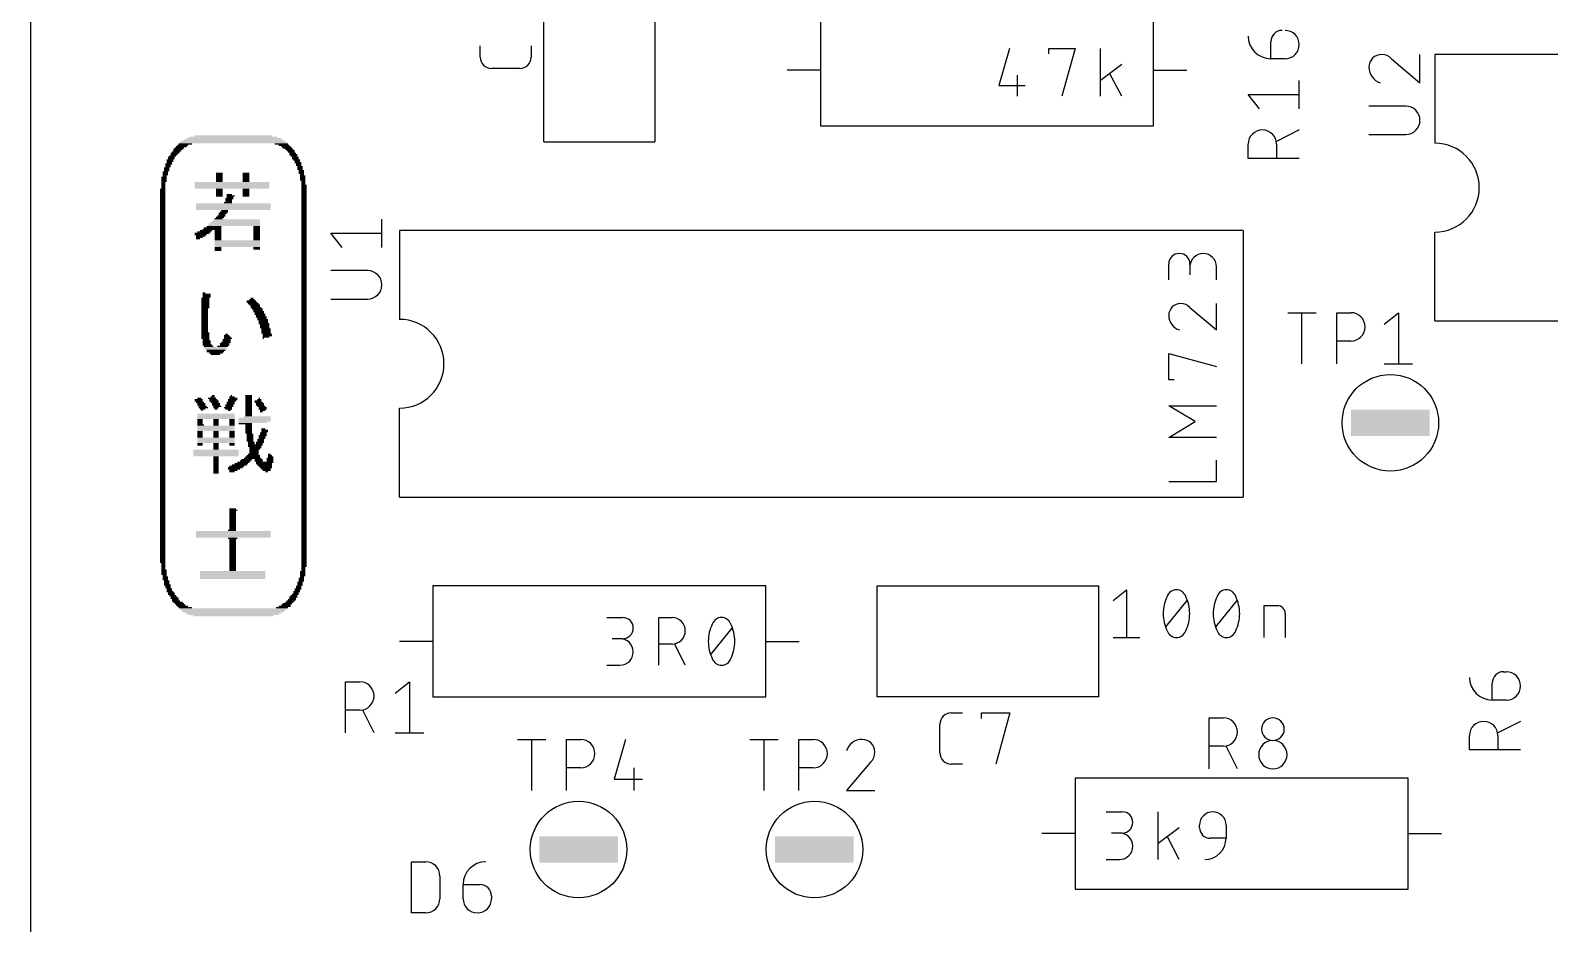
# Model space of a CAD drawing. Extents: x -7 to 100, y -12 to 128.
# Drawn here: x 0 to 34.76, y 39.1 to 59.54 of the extents above; entities that cross this region are included whole.
import ezdxf

# ---------------------------------------------------------------- set-up
doc = ezdxf.new("R2010")
doc.units = 0
for name, color, linetype in [('20', 30, 'CONTINUOUS'), ('21', 253, 'CONTINUOUS'), ('25', 253, 'CONTINUOUS'), ('51', 253, 'CONTINUOUS')]:
    doc.layers.add(name, color=color, linetype=linetype)

# ---------------------------------------------------------------- blocks, each defined once
blk = doc.blocks.new('RECT')
blk.add_solid([(-0.5, -0.5), (0.5, -0.5), (-0.5, 0.5), (0.5, 0.5)])

msp = doc.modelspace()

# ---------------------------------------------------------------- linework, layer by layer
at = {"layer": '20'}
msp.add_line((0, 100), (0, 0), dxfattribs=at)
at = {"layer": '21'}
for p, q in [((11.7475, 56.9913), (11.7475, 62.0713)), ((14.2875, 62.0713), (14.2875, 56.9913)), ((18.0773, 59.8981), (18.0773, 57.3581)), ((25.6973, 57.3581), (25.6973, 59.8981)), ((22.3979, 59.1249), (22.1552, 58.2754)), ((23.2981, 59.0035), (23.2981, 59.1249)), ((23.2981, 59.1249), (23.9049, 59.1249)), ((23.9049, 59.1249), (23.6015, 58.0327)), ((24.4824, 58.0327), (24.4824, 59.1249)), ((24.9678, 58.7608), (24.4824, 58.3967)), ((51.4369, 58.9905), (32.1329, 58.9905)), ((32.1329, 58.9905), (32.1329, 56.9585)), ((18.0773, 58.6281), (17.3153, 58.6281)), ((22.5799, 58.5181), (22.5799, 58.0327)), ((24.9678, 58.0327), (24.6947, 58.5484)), ((25.6973, 58.6281), (26.4593, 58.6281)), ((22.1552, 58.2754), (22.7619, 58.2754)), ((18.0773, 57.3581), (25.6973, 57.3581)), ((11.7475, 56.9913), (14.2875, 56.9913)), ((27.7495, 54.9593), (8.4455, 54.9593)), ((8.4455, 54.9593), (8.4455, 52.9273)), ((27.7495, 54.9593), (27.7495, 48.8633)), ((32.1329, 52.8945), (32.1329, 54.9265)), ((26.0445, 53.829), (26.0445, 54.1931)), ((26.53, 54.1931), (26.53, 53.9504)), ((27.1367, 53.829), (27.1367, 54.1324)), ((26.53, 53.2018), (27.1367, 52.686)), ((27.1367, 52.686), (27.1367, 53.2928)), ((32.1329, 52.8945), (51.4369, 52.8945)), ((26.0445, 51.543), (26.0445, 52.1498)), ((26.0445, 52.1498), (27.1367, 51.8464)), ((26.1659, 51.543), (26.0445, 51.543)), ((8.4455, 48.8633), (8.4455, 50.8953)), ((26.6513, 50.5891), (26.0445, 50.9532)), ((26.0445, 50.9532), (27.1367, 50.9532)), ((26.0445, 50.225), (26.6513, 50.5891)), ((27.1367, 50.225), (26.0445, 50.225)), ((27.1367, 49.222), (27.1367, 49.7074)), ((26.0445, 49.222), (27.1367, 49.222)), ((8.4455, 48.8633), (27.7495, 48.8633)), ((16.8275, 46.8313), (9.2075, 46.8313)), ((9.2075, 46.8313), (9.2075, 44.2913)), ((16.8275, 44.2913), (16.8275, 46.8313)), ((19.3675, 46.8313), (19.3675, 44.2913)), ((19.3675, 46.8313), (24.4475, 46.8313)), ((24.4475, 44.2913), (24.4475, 46.8313)), ((24.7745, 46.4996), (25.0779, 46.7424)), ((25.0779, 46.7424), (25.0779, 45.6502)), ((25.9782, 45.8929), (26.4636, 46.4996)), ((27.1212, 45.8929), (27.6066, 46.4996)), ((28.2261, 45.6502), (28.2261, 46.3783)), ((28.2261, 46.3783), (28.5295, 46.3783)), ((13.1858, 46.1074), (13.5498, 46.1074)), ((14.377, 45.0152), (14.377, 46.1074)), ((14.377, 46.1074), (14.6804, 46.1074)), ((28.7115, 46.1962), (28.7115, 45.6502)), ((9.2075, 45.5613), (8.4455, 45.5613)), ((13.5498, 45.6219), (13.3071, 45.6219)), ((15.5705, 45.2579), (16.056, 45.8646)), ((16.8275, 45.5613), (17.5895, 45.5613)), ((24.7745, 45.6502), (25.3813, 45.6502)), ((14.6804, 45.5006), (14.377, 45.5006)), ((14.9838, 45.0152), (14.7411, 45.5006)), ((13.1858, 45.0152), (13.4892, 45.0152)), ((9.2075, 44.2913), (16.8275, 44.2913)), ((24.4475, 44.2913), (19.3675, 44.2913)), ((31.5202, 42.4347), (23.9002, 42.4347)), ((23.9002, 42.4347), (23.9002, 39.8947)), ((31.5202, 39.8947), (31.5202, 42.4347)), ((24.6158, 41.6624), (24.9798, 41.6624)), ((25.8, 40.5702), (25.8, 41.6624)), ((23.9002, 41.1647), (23.1382, 41.1647)), ((24.9798, 41.1769), (24.7371, 41.1769)), ((26.2854, 41.2983), (25.8, 40.9342)), ((26.2854, 40.5702), (26.0124, 41.0859)), ((26.7494, 41.2983), (26.7494, 41.359)), ((27.3561, 41.0556), (26.9921, 41.0556)), ((27.3561, 41.359), (27.3561, 41.0556)), ((31.5202, 41.1647), (32.2822, 41.1647)), ((24.6158, 40.5702), (24.9192, 40.5702)), ((23.9002, 39.8947), (31.5202, 39.8947))]:
    msp.add_line(p, q, dxfattribs=at)
for centre in [(31.115, 50.5619), (12.5412, 40.7988), (17.9388, 40.7988)]:
    msp.add_circle(centre, 1.1045, dxfattribs=at)
for centre, radius, start, end in [((32.1329, 55.9425), 1.016, 270, 90), ((26.2872, 54.1931), 0.2427, 0, 180), ((26.8333, 54.1324), 0.3034, 0, 180), ((26.3176, 53.0197), 0.2731, 90, 180), ((26.3176, 52.9995), 0.2933, 43.604, 89.9998), ((8.4455, 51.9113), 1.016, 270, 90), ((26.3953, 53.0197), 0.3508, 179.9999, 252.0556), ((26.8176, 46.1963), 0.9, 154.0108, 180.0001), ((26.2209, 46.5178), 0.2245, 90, 161.0755), ((26.2209, 46.5178), 0.2245, 18.9237, 90), ((25.6243, 46.1962), 0.9, 359.9999, 25.9892), ((27.9606, 46.1963), 0.9, 154.0108, 180.0001), ((27.3639, 46.5178), 0.2245, 90, 161.0755), ((27.3639, 46.5178), 0.2245, 18.9237, 90), ((26.7673, 46.1962), 0.9, 359.9999, 25.9892), ((28.5295, 46.1962), 0.182, 0.001, 90), ((13.5498, 45.8646), 0.2427, 270, 90), ((14.6804, 45.804), 0.3034, 270, 90), ((16.4099, 45.5613), 0.9, 154.0108, 180.0001), ((15.8133, 45.8828), 0.2245, 90, 161.0755), ((15.8133, 45.8828), 0.2245, 18.9237, 90), ((15.2166, 45.5613), 0.9, 359.9999, 25.9892), ((26.8176, 46.1962), 0.9001, 180, 205.9889), ((25.6242, 46.1962), 0.9001, 334.0111, 360), ((27.9606, 46.1962), 0.9001, 180, 205.9889), ((26.7672, 46.1962), 0.9001, 334.0111, 360), ((13.4892, 45.3185), 0.3034, 270, 90), ((16.4099, 45.5613), 0.9001, 180, 205.9889), ((15.2166, 45.5613), 0.9001, 334.0111, 360), ((26.2209, 45.8747), 0.2245, 198.925, 269.9998), ((26.2209, 45.8747), 0.2245, 269.9998, 341.0754), ((27.3639, 45.8747), 0.2245, 198.925, 269.9998), ((27.3639, 45.8747), 0.2245, 269.9998, 341.0754), ((15.8133, 45.2397), 0.2245, 198.925, 269.9998), ((15.8133, 45.2397), 0.2245, 269.9998, 341.0754), ((24.9798, 41.4196), 0.2427, 270, 90), ((27.0528, 41.359), 0.3034, 0, 180), ((24.9192, 40.8735), 0.3034, 270, 90), ((26.9921, 41.2983), 0.2427, 180, 270), ((26.8707, 41.0556), 0.4854, 270.0004, 360)]:
    msp.add_arc(centre, radius, start, end, dxfattribs=at)
at = {"layer": '25'}
for p, q in [((10.2902, 58.9289), (10.2902, 59.1886)), ((11.4586, 59.1886), (11.4586, 58.9289)), ((28.3814, 58.8905), (28.3814, 59.28)), ((28.706, 58.8905), (28.3814, 58.8905)), ((31.1431, 58.8911), (31.7922, 58.3394)), ((31.7922, 58.3394), (31.7922, 58.9885)), ((11.1989, 58.6693), (10.5498, 58.6693)), ((29.0305, 57.7475), (29.0305, 58.3967)), ((28.1218, 57.7475), (27.8621, 58.0721)), ((27.8621, 58.0721), (29.0305, 58.0721)), ((31.4677, 57.8074), (30.6238, 57.8074)), ((29.0305, 57.261), (28.5112, 57.0014)), ((30.6238, 57.1583), (31.4677, 57.1583)), ((27.8621, 56.6119), (27.8621, 56.9365)), ((28.5112, 56.9365), (28.5112, 56.6119)), ((29.0305, 56.6119), (27.8621, 56.6119)), ((8.0423, 54.5751), (8.0423, 55.2242)), ((7.1335, 54.5751), (6.8739, 54.8996)), ((6.8739, 54.8996), (8.0423, 54.8996)), ((7.7177, 54.0431), (6.8739, 54.0431)), ((6.8739, 53.394), (7.7177, 53.394)), ((28.7658, 53.0811), (29.4149, 53.0811)), ((29.0904, 51.9127), (29.0904, 53.0811)), ((29.8876, 51.9127), (29.8876, 53.0811)), ((29.8876, 53.0811), (30.2122, 53.0811)), ((30.9756, 52.8214), (31.3001, 53.0811)), ((31.3001, 53.0811), (31.3001, 51.9127)), ((30.2122, 52.432), (29.8876, 52.432)), ((30.9756, 51.9127), (31.6247, 51.9127)), ((33.7039, 44.8665), (33.7688, 44.8665)), ((7.2132, 43.4689), (7.2132, 44.6373)), ((7.2132, 44.6373), (7.5378, 44.6373)), ((8.3488, 44.3777), (8.6734, 44.6373)), ((8.6734, 44.6373), (8.6734, 43.4689)), ((33.4443, 44.2174), (33.4443, 44.6069)), ((33.7688, 44.2174), (33.4443, 44.2174)), ((7.5378, 43.9882), (7.2132, 43.9882)), ((7.8623, 43.4689), (7.6027, 43.9882)), ((21.067, 43.923), (21.3267, 43.923)), ((21.7632, 43.7931), (21.7632, 43.923)), ((21.7632, 43.923), (22.4123, 43.923)), ((22.4123, 43.923), (22.0878, 42.7546)), ((26.9673, 42.6442), (26.9673, 43.8127)), ((26.9673, 43.8127), (27.2918, 43.8127)), ((8.3488, 43.4689), (8.998, 43.4689)), ((20.8074, 43.0142), (20.8074, 43.6633)), ((34.0934, 43.7309), (33.5741, 43.4712)), ((11.1446, 43.318), (11.7937, 43.318)), ((11.4691, 42.1496), (11.4691, 43.318)), ((12.2664, 42.1496), (12.2664, 43.318)), ((12.2664, 43.318), (12.5909, 43.318)), ((13.614, 43.318), (13.3543, 42.4092)), ((16.4627, 43.318), (17.1118, 43.318)), ((16.7872, 42.1496), (16.7872, 43.318)), ((17.5845, 42.1496), (17.5845, 43.318)), ((17.5845, 43.318), (17.9091, 43.318)), ((27.2918, 43.1635), (26.9673, 43.1635)), ((27.6164, 42.6442), (27.3568, 43.1635)), ((32.925, 43.0818), (32.925, 43.4063)), ((33.5741, 43.4063), (33.5741, 43.0818)), ((19.2242, 42.7987), (18.6725, 42.1496)), ((21.3267, 42.7546), (21.067, 42.7546)), ((34.0934, 43.0818), (32.925, 43.0818)), ((12.5909, 42.6688), (12.2664, 42.6688)), ((13.3543, 42.4092), (14.0035, 42.4092)), ((13.8087, 42.6688), (13.8087, 42.1496)), ((17.9091, 42.6688), (17.5845, 42.6688)), ((18.6725, 42.1496), (19.3216, 42.1496)), ((8.7195, 39.3496), (8.7195, 40.5179)), ((8.7195, 40.5179), (9.0441, 40.5179)), ((9.3687, 40.1934), (9.3687, 39.6741)), ((9.9006, 39.9987), (10.2901, 39.9987)), ((9.9006, 39.6741), (9.9006, 39.9987)), ((10.5498, 39.739), (10.5498, 39.6741)), ((9.0441, 39.3496), (8.7195, 39.3496))]:
    msp.add_line(p, q, dxfattribs=at)
for centre, radius, start, end in [((28.6411, 59.28), 0.2596, 90, 180), ((28.706, 59.2151), 0.3246, 270, 90), ((28.3814, 59.4098), 0.5193, 180.0007, 270), ((10.5498, 58.9289), 0.2596, 180.0014, 270), ((11.1989, 58.9289), 0.2596, 270, 0), ((30.9159, 58.6964), 0.2921, 90, 180), ((30.9159, 58.6748), 0.3137, 43.6034, 90.0002), ((30.9991, 58.6964), 0.3753, 180.0001, 252.0554), ((31.4677, 57.4828), 0.3246, 270, 90), ((28.1867, 56.9365), 0.3246, 0, 180), ((7.7177, 53.7185), 0.3246, 270, 90), ((30.2122, 52.7565), 0.3246, 270, 90), ((33.7039, 44.6069), 0.2596, 90, 180), ((33.7688, 44.5419), 0.3246, 270, 90), ((7.5378, 44.3128), 0.3246, 270, 90), ((33.4443, 44.7367), 0.5193, 180.0007, 270), ((21.067, 43.6633), 0.2596, 90.0007, 180), ((27.2918, 43.4881), 0.3246, 270, 90), ((28.4275, 43.553), 0.2596, 0, 180), ((28.4275, 43.553), 0.2596, 180, 0), ((33.2495, 43.4063), 0.3246, 0, 180), ((12.5909, 42.9934), 0.3246, 270, 90), ((17.9091, 42.9934), 0.3246, 270, 90), ((19.0295, 42.9427), 0.3753, 90.0001, 162.0549), ((19.0295, 43.0259), 0.2921, 0, 90), ((28.4275, 42.9688), 0.3246, 0, 180), ((19.0078, 43.0259), 0.3138, 313.604, 359.9996), ((21.067, 43.0142), 0.2596, 180, 270), ((28.4275, 42.9688), 0.3246, 180, 0), ((9.0441, 40.1934), 0.3246, 0, 90), ((10.4199, 39.9987), 0.5193, 90.0003, 180), ((10.2901, 39.739), 0.2596, 0, 90), ((9.0441, 39.6741), 0.3246, 269.9994, 0), ((10.2252, 39.6741), 0.3246, 180, 0)]:
    msp.add_arc(centre, radius, start, end, dxfattribs=at)

# ---------------------------------------------------------------- block references
at = {"layer": '21', "yscale": 0.0305}
for p, xscale in [((4.6453, 57.0034), 2.3774), ((4.6453, 57.0339), 2.2555), ((4.6606, 57.0643), 2.1641), ((4.6453, 57.0948), 2.0117), ((4.6453, 57.1253), 1.7678), ((3.2585, 56.6681), 0.1524), ((3.3042, 56.7291), 0.1829), ((3.289, 56.6986), 0.1524), ((3.3347, 56.7595), 0.1829), ((3.3804, 56.8205), 0.2134), ((3.3652, 56.79), 0.1829), ((3.4109, 56.851), 0.2134), ((3.4566, 56.8815), 0.2438), ((3.4871, 56.9119), 0.2438), ((3.548, 56.9424), 0.3048), ((4.6453, 56.9729), 2.4384), ((5.7426, 56.9424), 0.3048), ((5.8036, 56.9119), 0.2438), ((5.8493, 56.8815), 0.2134), ((5.8798, 56.851), 0.2134), ((5.9255, 56.8205), 0.1829), ((5.956, 56.79), 0.1829), ((5.9712, 56.7595), 0.1524), ((6.0169, 56.6986), 0.1829), ((6.0017, 56.7291), 0.1524), ((6.0322, 56.6681), 0.1524), ((3.0908, 56.3023), 0.1219), ((3.1213, 56.3938), 0.1219), ((3.1213, 56.3633), 0.1219), ((3.1213, 56.3328), 0.1219), ((3.167, 56.4852), 0.1524), ((3.1518, 56.4547), 0.1219), ((3.1518, 56.4243), 0.1219), ((3.1975, 56.5767), 0.1524), ((3.1975, 56.5462), 0.1524), ((3.1823, 56.5157), 0.1219), ((3.228, 56.6376), 0.1524), ((3.228, 56.6071), 0.1524), ((6.0626, 56.6376), 0.1524), ((6.0626, 56.6071), 0.1524), ((6.0931, 56.5767), 0.1524), ((6.1084, 56.5462), 0.1219), ((6.1236, 56.5157), 0.1524), ((6.1388, 56.4852), 0.1219), ((6.1388, 56.4547), 0.1219), ((6.1693, 56.4243), 0.1219), ((6.1693, 56.3938), 0.1219), ((6.1693, 56.3633), 0.1219), ((6.1998, 56.3328), 0.1219), ((6.1998, 56.3023), 0.1219), ((3.0604, 56.1804), 0.1219), ((3.0604, 56.1499), 0.1219), ((3.0604, 56.1195), 0.1219), ((3.0604, 56.089), 0.1219), ((3.0451, 56.0585), 0.0914), ((3.0451, 56.028), 0.0914), ((3.0451, 55.9975), 0.0914), ((3.0451, 55.9671), 0.0914), ((3.0908, 56.2719), 0.1219), ((3.0908, 56.2414), 0.1219), ((3.0756, 56.2109), 0.0914), ((4.6148, 56.0585), 1.7069), ((4.6148, 56.028), 1.7069), ((4.6148, 55.9975), 1.7069), ((4.6148, 55.9671), 1.7069), ((4.3253, 56.2719), 0.1524), ((4.3253, 56.2414), 0.1524), ((4.3253, 56.2109), 0.1524), ((4.3253, 56.1804), 0.1524), ((4.3253, 56.1499), 0.1524), ((4.3253, 56.1195), 0.1524), ((4.3253, 56.089), 0.1524), ((4.9349, 56.2719), 0.1524), ((4.9349, 56.2414), 0.1524), ((4.9349, 56.2109), 0.1524), ((4.9349, 56.1804), 0.1524), ((4.9349, 56.1499), 0.1524), ((4.9349, 56.1195), 0.1524), ((4.9349, 56.089), 0.1524), ((6.1998, 56.2719), 0.1219), ((6.215, 56.2414), 0.0914), ((6.2303, 56.2109), 0.1219), ((6.2303, 56.1804), 0.1219), ((6.2303, 56.1499), 0.1219), ((6.2303, 56.1195), 0.1219), ((6.2455, 56.089), 0.0914), ((6.2455, 56.0585), 0.0914), ((6.2455, 56.028), 0.0914), ((6.2608, 55.9975), 0.1219), ((6.2608, 55.9671), 0.1219), ((3.0299, 55.9061), 0.1219), ((3.0299, 55.8756), 0.1219), ((3.0299, 55.8451), 0.1219), ((3.0299, 55.8147), 0.1219), ((3.0299, 55.7842), 0.1219), ((3.0299, 55.7537), 0.1219), ((3.0299, 55.7232), 0.1219), ((3.0299, 55.6927), 0.1219), ((3.0299, 55.6623), 0.1219), ((3.0299, 55.6318), 0.1219), ((3.0299, 55.6013), 0.1219), ((3.0451, 55.9366), 0.0914), ((4.6148, 55.9366), 1.7069), ((4.3253, 55.9061), 0.1524), ((4.3253, 55.8756), 0.1524), ((4.3253, 55.8451), 0.1524), ((4.3253, 55.8147), 0.1524), ((4.3253, 55.7842), 0.1524), ((4.3253, 55.7537), 0.1524), ((4.5234, 55.6013), 0.1829), ((4.5539, 55.6927), 0.1829), ((4.5386, 55.6623), 0.1524), ((4.5386, 55.6318), 0.1524), ((4.5539, 55.7842), 0.1219), ((4.5844, 55.7537), 0.1829), ((4.5691, 55.7232), 0.1524), ((4.9349, 55.9061), 0.1524), ((4.9349, 55.8756), 0.1524), ((4.9349, 55.8451), 0.1524), ((4.9349, 55.8147), 0.1524), ((4.9349, 55.7842), 0.1524), ((4.9349, 55.7537), 0.1524), ((6.2608, 55.9366), 0.1219), ((6.2608, 55.9061), 0.1219), ((6.2608, 55.8756), 0.1219), ((6.2608, 55.8451), 0.1219), ((6.2608, 55.8147), 0.1219), ((6.2608, 55.7842), 0.1219), ((6.2608, 55.7537), 0.1219), ((6.2608, 55.7232), 0.1219), ((6.2608, 55.6927), 0.1219), ((6.2608, 55.6623), 0.1219), ((6.2608, 55.6318), 0.1219), ((6.2608, 55.6013), 0.1219), ((3.0299, 55.5708), 0.1219), ((3.0299, 55.5403), 0.1219), ((3.0299, 55.5099), 0.1219), ((3.0299, 55.4794), 0.1219), ((3.0299, 55.4489), 0.1219), ((3.0299, 55.4184), 0.1219), ((3.0299, 55.3879), 0.1219), ((3.0299, 55.3575), 0.1219), ((3.0299, 55.327), 0.1219), ((3.0299, 55.2965), 0.1219), ((3.0299, 55.266), 0.1219), ((4.6453, 55.5708), 1.7069), ((4.6453, 55.5403), 1.7069), ((4.6453, 55.5099), 1.7069), ((4.6453, 55.4794), 1.7069), ((4.6453, 55.4489), 1.7069), ((4.3405, 55.266), 0.1829), ((4.371, 55.2965), 0.1829), ((4.3862, 55.327), 0.1524), ((4.4015, 55.3575), 0.1829), ((4.432, 55.3879), 0.1829), ((4.4472, 55.4184), 0.1524), ((6.2608, 55.5708), 0.1219), ((6.2608, 55.5403), 0.1219), ((6.2608, 55.5099), 0.1219), ((6.2608, 55.4794), 0.1219), ((6.2608, 55.4489), 0.1219), ((6.2608, 55.4184), 0.1219), ((6.2608, 55.3879), 0.1219), ((6.2608, 55.3575), 0.1219), ((6.2608, 55.327), 0.1219), ((6.2608, 55.2965), 0.1219), ((6.2608, 55.266), 0.1219), ((3.0299, 55.2355), 0.1219), ((3.0299, 55.2051), 0.1219), ((3.0299, 55.1746), 0.1219), ((3.0299, 55.1441), 0.1219), ((3.0299, 55.1136), 0.1219), ((3.0299, 55.0831), 0.1219), ((3.0299, 55.0527), 0.1219), ((3.0299, 55.0222), 0.1219), ((3.0299, 54.9917), 0.1219), ((3.0299, 54.9612), 0.1219), ((3.0299, 54.9307), 0.1219), ((3.9748, 54.9307), 0.3048), ((4.0205, 54.9612), 0.2743), ((4.1576, 54.9917), 0.4267), ((4.1729, 55.0222), 0.3962), ((4.2034, 55.0527), 0.3353), ((4.6606, 55.0831), 1.1887), ((4.6758, 55.1136), 1.1582), ((4.691, 55.1441), 1.1278), ((4.7063, 55.1746), 1.0973), ((4.7215, 55.2051), 1.0668), ((4.31, 55.2355), 0.1829), ((4.2948, 54.9612), 0.1524), ((4.2948, 54.9307), 0.1524), ((5.1787, 55.0527), 0.1524), ((5.1787, 55.0222), 0.1524), ((5.1787, 54.9917), 0.1524), ((5.1787, 54.9612), 0.1524), ((5.1787, 54.9307), 0.1524), ((6.2608, 55.2355), 0.1219), ((6.2608, 55.2051), 0.1219), ((6.2608, 55.1746), 0.1219), ((6.2608, 55.1441), 0.1219), ((6.2608, 55.1136), 0.1219), ((6.2608, 55.0831), 0.1219), ((6.2608, 55.0527), 0.1219), ((6.2608, 55.0222), 0.1219), ((6.2608, 54.9917), 0.1219), ((6.2608, 54.9612), 0.1219), ((6.2608, 54.9307), 0.1219), ((3.0299, 54.9003), 0.1219), ((3.0299, 54.8698), 0.1219), ((3.0299, 54.8393), 0.1219), ((3.0299, 54.8088), 0.1219), ((3.0299, 54.7783), 0.1219), ((3.0299, 54.7479), 0.1219), ((3.0299, 54.7174), 0.1219), ((3.0299, 54.6869), 0.1219), ((3.0299, 54.6564), 0.1219), ((3.0299, 54.6259), 0.1219), ((3.0299, 54.5955), 0.1219), ((3.0299, 54.565), 0.1219), ((3.929, 54.9003), 0.3353), ((3.8986, 54.8698), 0.2743), ((3.8986, 54.8393), 0.2134), ((3.8681, 54.8088), 0.1524), ((3.8376, 54.7783), 0.0914), ((4.2948, 54.9003), 0.1524), ((4.2948, 54.8698), 0.1524), ((4.2948, 54.8393), 0.1524), ((4.2948, 54.8088), 0.1524), ((4.2948, 54.7783), 0.1524), ((4.2948, 54.7479), 0.1524), ((4.7368, 54.7174), 1.0363), ((4.7368, 54.6869), 1.0363), ((4.7368, 54.6564), 1.0363), ((4.7368, 54.6259), 1.0363), ((4.7368, 54.5955), 1.0363), ((4.2948, 54.565), 0.1524), ((5.1787, 54.9003), 0.1524), ((5.1787, 54.8698), 0.1524), ((5.1787, 54.8393), 0.1524), ((5.1787, 54.8088), 0.1524), ((5.1787, 54.7783), 0.1524), ((5.1787, 54.7479), 0.1524), ((5.1787, 54.565), 0.1524), ((6.2608, 54.9003), 0.1219), ((6.2608, 54.8698), 0.1219), ((6.2608, 54.8393), 0.1219), ((6.2608, 54.8088), 0.1219), ((6.2608, 54.7783), 0.1219), ((6.2608, 54.7479), 0.1219), ((6.2608, 54.7174), 0.1219), ((6.2608, 54.6869), 0.1219), ((6.2608, 54.6564), 0.1219), ((6.2608, 54.6259), 0.1219), ((6.2608, 54.5955), 0.1219), ((6.2608, 54.565), 0.1219), ((3.0299, 54.5345), 0.1219), ((3.0299, 54.504), 0.1219), ((3.0299, 54.4735), 0.1219), ((3.0299, 54.4431), 0.1219), ((3.0299, 54.4126), 0.1219), ((3.0299, 54.3821), 0.1219), ((3.0299, 54.3516), 0.1219), ((3.0299, 54.3211), 0.1219), ((3.0299, 54.2907), 0.1219), ((3.0299, 54.2602), 0.1219), ((3.0299, 54.2297), 0.1219), ((4.2948, 54.5345), 0.1524), ((4.2948, 54.504), 0.1524), ((5.1787, 54.5345), 0.1524), ((6.2608, 54.5345), 0.1219), ((6.2608, 54.504), 0.1219), ((6.2608, 54.4735), 0.1219), ((6.2608, 54.4431), 0.1219), ((6.2608, 54.4126), 0.1219), ((6.2608, 54.3821), 0.1219), ((6.2608, 54.3516), 0.1219), ((6.2608, 54.3211), 0.1219), ((6.2608, 54.2907), 0.1219), ((6.2608, 54.2602), 0.1219), ((6.2608, 54.2297), 0.1219), ((3.0299, 54.1992), 0.1219), ((3.0299, 54.1687), 0.1219), ((3.0299, 54.1383), 0.1219), ((3.0299, 54.1078), 0.1219), ((3.0299, 54.0773), 0.1219), ((3.0299, 54.0468), 0.1219), ((3.0299, 54.0163), 0.1219), ((3.0299, 53.9859), 0.1219), ((3.0299, 53.9554), 0.1219), ((3.0299, 53.9249), 0.1219), ((3.0299, 53.8944), 0.1219), ((3.0299, 53.8639), 0.1219), ((6.2608, 54.1992), 0.1219), ((6.2608, 54.1687), 0.1219), ((6.2608, 54.1383), 0.1219), ((6.2608, 54.1078), 0.1219), ((6.2608, 54.0773), 0.1219), ((6.2608, 54.0468), 0.1219), ((6.2608, 54.0163), 0.1219), ((6.2608, 53.9859), 0.1219), ((6.2608, 53.9554), 0.1219), ((6.2608, 53.9249), 0.1219), ((6.2608, 53.8944), 0.1219), ((6.2608, 53.8639), 0.1219), ((3.0299, 53.8335), 0.1219), ((3.0299, 53.803), 0.1219), ((3.0299, 53.7725), 0.1219), ((3.0299, 53.742), 0.1219), ((3.0299, 53.7115), 0.1219), ((3.0299, 53.6811), 0.1219), ((3.0299, 53.6506), 0.1219), ((3.0299, 53.6201), 0.1219), ((3.0299, 53.5896), 0.1219), ((3.0299, 53.5591), 0.1219), ((3.0299, 53.5287), 0.1219), ((3.9748, 53.5287), 0.061), ((6.2608, 53.8335), 0.1219), ((6.2608, 53.803), 0.1219), ((6.2608, 53.7725), 0.1219), ((6.2608, 53.742), 0.1219), ((6.2608, 53.7115), 0.1219), ((6.2608, 53.6811), 0.1219), ((6.2608, 53.6506), 0.1219), ((6.2608, 53.6201), 0.1219), ((6.2608, 53.5896), 0.1219), ((6.2608, 53.5591), 0.1219), ((6.2608, 53.5287), 0.1219), ((3.0299, 53.4982), 0.1219), ((3.0299, 53.4677), 0.1219), ((3.0299, 53.4372), 0.1219), ((3.0299, 53.4067), 0.1219), ((3.0299, 53.3763), 0.1219), ((3.0299, 53.3458), 0.1219), ((3.0299, 53.3153), 0.1219), ((3.0299, 53.2848), 0.1219), ((3.0299, 53.2543), 0.1219), ((3.0299, 53.2239), 0.1219), ((3.0299, 53.1934), 0.1219), ((4.0052, 53.4067), 0.1829), ((4.0052, 53.3763), 0.1829), ((4.0052, 53.3458), 0.1829), ((4.0052, 53.3153), 0.1829), ((4.0052, 53.2848), 0.1829), ((4.0052, 53.2543), 0.1829), ((4.0052, 53.2239), 0.1829), ((4.0052, 53.1934), 0.1829), ((4.0357, 53.4982), 0.1829), ((4.0357, 53.4677), 0.1829), ((4.0357, 53.4372), 0.1829), ((5.0568, 53.3458), 0.2134), ((5.072, 53.3153), 0.2438), ((5.1025, 53.2848), 0.2438), ((5.072, 53.3763), 0.1219), ((5.133, 53.2543), 0.2438), ((5.072, 53.4067), 0.061), ((5.1482, 53.2239), 0.2134), ((5.1635, 53.1934), 0.2438), ((6.2608, 53.4982), 0.1219), ((6.2608, 53.4677), 0.1219), ((6.2608, 53.4372), 0.1219), ((6.2608, 53.4067), 0.1219), ((6.2608, 53.3763), 0.1219), ((6.2608, 53.3458), 0.1219), ((6.2608, 53.3153), 0.1219), ((6.2608, 53.2848), 0.1219), ((6.2608, 53.2543), 0.1219), ((6.2608, 53.2239), 0.1219), ((6.2608, 53.1934), 0.1219), ((3.0299, 53.1629), 0.1219), ((3.0299, 53.1324), 0.1219), ((3.0299, 53.1019), 0.1219), ((3.0299, 53.0715), 0.1219), ((3.0299, 53.041), 0.1219), ((3.0299, 53.0105), 0.1219), ((3.0299, 52.98), 0.1219), ((3.0299, 52.9495), 0.1219), ((3.0299, 52.9191), 0.1219), ((3.0299, 52.8886), 0.1219), ((3.0299, 52.8581), 0.1219), ((3.0299, 52.8276), 0.1219), ((3.99, 53.1629), 0.1524), ((3.99, 53.1324), 0.1524), ((3.99, 53.1019), 0.1524), ((3.99, 53.0715), 0.1524), ((3.99, 53.041), 0.1524), ((3.99, 53.0105), 0.1524), ((3.99, 52.98), 0.1524), ((3.99, 52.9495), 0.1524), ((3.99, 52.9191), 0.1524), ((3.99, 52.8886), 0.1524), ((3.99, 52.8581), 0.1524), ((3.99, 52.8276), 0.1524), ((5.194, 53.1629), 0.2438), ((5.2092, 53.1324), 0.2134), ((5.2244, 53.1019), 0.2438), ((5.2397, 53.0715), 0.2134), ((5.2549, 53.041), 0.2438), ((5.2702, 53.0105), 0.2134), ((5.2854, 52.98), 0.2438), ((5.3006, 52.9495), 0.2134), ((5.3159, 52.9191), 0.2438), ((5.3311, 52.8886), 0.2134), ((5.3311, 52.8581), 0.2134), ((5.3464, 52.8276), 0.2438), ((6.2608, 53.1629), 0.1219), ((6.2608, 53.1324), 0.1219), ((6.2608, 53.1019), 0.1219), ((6.2608, 53.0715), 0.1219), ((6.2608, 53.041), 0.1219), ((6.2608, 53.0105), 0.1219), ((6.2608, 52.98), 0.1219), ((6.2608, 52.9495), 0.1219), ((6.2608, 52.9191), 0.1219), ((6.2608, 52.8886), 0.1219), ((6.2608, 52.8581), 0.1219), ((6.2608, 52.8276), 0.1219), ((3.0299, 52.7971), 0.1219), ((3.0299, 52.7667), 0.1219), ((3.0299, 52.7362), 0.1219), ((3.0299, 52.7057), 0.1219), ((3.0299, 52.6752), 0.1219), ((3.0299, 52.6447), 0.1219), ((3.0299, 52.6143), 0.1219), ((3.0299, 52.5838), 0.1219), ((3.0299, 52.5533), 0.1219), ((3.0299, 52.5228), 0.1219), ((3.0299, 52.4923), 0.1219), ((3.99, 52.7971), 0.1524), ((3.99, 52.7667), 0.1524), ((3.99, 52.7362), 0.1524), ((3.99, 52.7057), 0.1524), ((3.99, 52.6752), 0.1524), ((3.99, 52.6447), 0.1524), ((4.0052, 52.6143), 0.1829), ((4.0052, 52.5838), 0.1829), ((4.0052, 52.5533), 0.1829), ((4.0052, 52.5228), 0.1829), ((4.0052, 52.4923), 0.1829), ((4.4929, 52.5533), 0.1219), ((4.5234, 52.4923), 0.1829), ((4.5082, 52.5228), 0.1524), ((4.4929, 52.5838), 0.061), ((5.3616, 52.7971), 0.2134), ((5.3616, 52.7667), 0.2134), ((5.3616, 52.7362), 0.2134), ((5.3921, 52.7057), 0.2134), ((5.3921, 52.6752), 0.2134), ((5.3921, 52.6447), 0.2134), ((5.3921, 52.6143), 0.2134), ((5.4226, 52.5838), 0.2134), ((5.4226, 52.5533), 0.2134), ((5.3921, 52.5228), 0.1524), ((5.3311, 52.4923), 0.0305), ((6.2608, 52.7971), 0.1219), ((6.2608, 52.7667), 0.1219), ((6.2608, 52.7362), 0.1219), ((6.2608, 52.7057), 0.1219), ((6.2608, 52.6752), 0.1219), ((6.2608, 52.6447), 0.1219), ((6.2608, 52.6143), 0.1219), ((6.2608, 52.5838), 0.1219), ((6.2608, 52.5533), 0.1219), ((6.2608, 52.5228), 0.1219), ((6.2608, 52.4923), 0.1219), ((3.0299, 52.4619), 0.1219), ((3.0299, 52.4314), 0.1219), ((3.0299, 52.4009), 0.1219), ((3.0299, 52.3704), 0.1219), ((3.0299, 52.3399), 0.1219), ((3.0299, 52.3095), 0.1219), ((3.0299, 52.279), 0.1219), ((3.0299, 52.2485), 0.1219), ((3.0299, 52.218), 0.1219), ((3.0299, 52.1875), 0.1219), ((3.0299, 52.1571), 0.1219), ((3.0299, 52.1266), 0.1219), ((4.0205, 52.4619), 0.1524), ((4.0357, 52.4314), 0.1829), ((4.0357, 52.4009), 0.1829), ((4.0357, 52.3704), 0.1829), ((4.051, 52.3399), 0.2134), ((4.0814, 52.3095), 0.2134), ((4.2338, 52.279), 0.5182), ((4.2491, 52.2485), 0.4877), ((4.2338, 52.1875), 0.3962), ((4.2491, 52.218), 0.4267), ((4.2491, 52.1571), 0.3048), ((4.2338, 52.1266), 0.2134), ((4.4015, 52.3095), 0.2438), ((4.4472, 52.3704), 0.2134), ((4.4472, 52.3399), 0.2134), ((4.4777, 52.4009), 0.2134), ((4.4929, 52.4619), 0.1829), ((4.4929, 52.4314), 0.1829), ((6.2608, 52.4619), 0.1219), ((6.2608, 52.4314), 0.1219), ((6.2608, 52.4009), 0.1219), ((6.2608, 52.3704), 0.1219), ((6.2608, 52.3399), 0.1219), ((6.2608, 52.3095), 0.1219), ((6.2608, 52.279), 0.1219), ((6.2608, 52.2485), 0.1219), ((6.2608, 52.218), 0.1219), ((6.2608, 52.1875), 0.1219), ((6.2608, 52.1571), 0.1219), ((6.2608, 52.1266), 0.1219), ((3.0299, 52.0961), 0.1219), ((3.0299, 52.0656), 0.1219), ((3.0299, 52.0351), 0.1219), ((3.0299, 52.0047), 0.1219), ((3.0299, 51.9742), 0.1219), ((3.0299, 51.9437), 0.1219), ((3.0299, 51.9132), 0.1219), ((3.0299, 51.8827), 0.1219), ((3.0299, 51.8523), 0.1219), ((3.0299, 51.8218), 0.1219), ((3.0299, 51.7913), 0.1219), ((6.2608, 52.0961), 0.1219), ((6.2608, 52.0656), 0.1219), ((6.2608, 52.0351), 0.1219), ((6.2608, 52.0047), 0.1219), ((6.2608, 51.9742), 0.1219), ((6.2608, 51.9437), 0.1219), ((6.2608, 51.9132), 0.1219), ((6.2608, 51.8827), 0.1219), ((6.2608, 51.8523), 0.1219), ((6.2608, 51.8218), 0.1219), ((6.2608, 51.7913), 0.1219), ((3.0299, 51.7608), 0.1219), ((3.0299, 51.7303), 0.1219), ((3.0299, 51.6999), 0.1219), ((3.0299, 51.6694), 0.1219), ((3.0299, 51.6389), 0.1219), ((3.0299, 51.6084), 0.1219), ((3.0299, 51.5779), 0.1219), ((3.0299, 51.5475), 0.1219), ((3.0299, 51.517), 0.1219), ((3.0299, 51.4865), 0.1219), ((3.0299, 51.456), 0.1219), ((6.2608, 51.7608), 0.1219), ((6.2608, 51.7303), 0.1219), ((6.2608, 51.6999), 0.1219), ((6.2608, 51.6694), 0.1219), ((6.2608, 51.6389), 0.1219), ((6.2608, 51.6084), 0.1219), ((6.2608, 51.5779), 0.1219), ((6.2608, 51.5475), 0.1219), ((6.2608, 51.517), 0.1219), ((6.2608, 51.4865), 0.1219), ((6.2608, 51.456), 0.1219), ((3.0299, 51.4255), 0.1219), ((3.0299, 51.3951), 0.1219), ((3.0299, 51.3646), 0.1219), ((3.0299, 51.3341), 0.1219), ((3.0299, 51.3036), 0.1219), ((3.0299, 51.2731), 0.1219), ((3.0299, 51.2427), 0.1219), ((3.0299, 51.2122), 0.1219), ((3.0299, 51.1817), 0.1219), ((3.0299, 51.1512), 0.1219), ((3.0299, 51.1207), 0.1219), ((3.0299, 51.0903), 0.1219), ((3.8528, 51.0903), 0.1829), ((3.8681, 51.1207), 0.0914), ((4.1576, 51.1207), 0.1829), ((4.1881, 51.0903), 0.1829), ((4.1729, 51.1512), 0.0914), ((4.1881, 51.1817), 0.061), ((4.6301, 51.0903), 0.2134), ((4.6148, 51.1512), 0.1219), ((4.6453, 51.1207), 0.1829), ((4.5996, 51.1817), 0.0305), ((4.9958, 51.1817), 0.1524), ((4.9958, 51.1512), 0.1524), ((4.9958, 51.1207), 0.1524), ((4.9958, 51.0903), 0.1524), ((5.2397, 51.0903), 0.0914), ((5.2397, 51.1207), 0.0305), ((6.2608, 51.4255), 0.1219), ((6.2608, 51.3951), 0.1219), ((6.2608, 51.3646), 0.1219), ((6.2608, 51.3341), 0.1219), ((6.2608, 51.3036), 0.1219), ((6.2608, 51.2731), 0.1219), ((6.2608, 51.2427), 0.1219), ((6.2608, 51.2122), 0.1219), ((6.2608, 51.1817), 0.1219), ((6.2608, 51.1512), 0.1219), ((6.2608, 51.1207), 0.1219), ((6.2608, 51.0903), 0.1219), ((3.0299, 51.0598), 0.1219), ((3.0299, 51.0293), 0.1219), ((3.0299, 50.9988), 0.1219), ((3.0299, 50.9683), 0.1219), ((3.0299, 50.9379), 0.1219), ((3.0299, 50.9074), 0.1219), ((3.0299, 50.8769), 0.1219), ((3.0299, 50.8464), 0.1219), ((3.0299, 50.8159), 0.1219), ((3.0299, 50.7855), 0.1219), ((3.0299, 50.755), 0.1219), ((3.8528, 51.0598), 0.1829), ((3.8833, 51.0293), 0.1829), ((3.9138, 50.9988), 0.1829), ((3.9138, 50.9683), 0.1829), ((4.2491, 50.755), 0.8534), ((3.9595, 50.9074), 0.2134), ((3.9443, 50.9379), 0.1829), ((3.9443, 50.8769), 0.1219), ((3.929, 50.8464), 0.0305), ((4.2034, 51.0598), 0.2134), ((4.2186, 51.0293), 0.1829), ((4.2491, 50.9988), 0.1829), ((4.2491, 50.9683), 0.1829), ((4.2796, 50.9379), 0.1829), ((4.2491, 50.9074), 0.1219), ((4.2491, 50.8769), 0.061), ((4.5234, 50.9074), 0.1829), ((4.5539, 50.9683), 0.1829), ((4.5539, 50.9379), 0.1829), ((4.5386, 50.8769), 0.1524), ((4.5844, 51.0293), 0.1829), ((4.5844, 50.9988), 0.1829), ((4.6148, 51.0598), 0.1829), ((4.5539, 50.8464), 0.061), ((4.9958, 51.0598), 0.1524), ((4.9958, 51.0293), 0.1524), ((4.9958, 50.9988), 0.1524), ((4.9958, 50.9683), 0.1524), ((4.9958, 50.9379), 0.1524), ((4.9958, 50.9074), 0.1524), ((4.9958, 50.8769), 0.1524), ((4.9958, 50.8464), 0.1524), ((4.9958, 50.8159), 0.1524), ((4.9958, 50.7855), 0.1524), ((4.9958, 50.755), 0.1524), ((5.2092, 51.0598), 0.1524), ((5.2244, 51.0293), 0.1829), ((5.2549, 50.9988), 0.1829), ((5.2549, 50.9683), 0.1829), ((5.2854, 50.9379), 0.1829), ((5.3159, 50.9074), 0.1829), ((5.3159, 50.8769), 0.1829), ((5.2854, 50.8159), 0.061), ((5.3159, 50.8464), 0.1219), ((6.2608, 51.0598), 0.1219), ((6.2608, 51.0293), 0.1219), ((6.2608, 50.9988), 0.1219), ((6.2608, 50.9683), 0.1219), ((6.2608, 50.9379), 0.1219), ((6.2608, 50.9074), 0.1219), ((6.2608, 50.8769), 0.1219), ((6.2608, 50.8464), 0.1219), ((6.2608, 50.8159), 0.1219), ((6.2608, 50.7855), 0.1219), ((6.2608, 50.755), 0.1219), ((3.0299, 50.7245), 0.1219), ((3.0299, 50.694), 0.1219), ((3.0299, 50.6635), 0.1219), ((3.0299, 50.6331), 0.1219), ((3.0299, 50.6026), 0.1219), ((3.0299, 50.5721), 0.1219), ((3.0299, 50.5416), 0.1219), ((3.0299, 50.5111), 0.1219), ((3.0299, 50.4807), 0.1219), ((3.0299, 50.4502), 0.1219), ((3.0299, 50.4197), 0.1219), ((3.0299, 50.3892), 0.1219), ((4.2491, 50.7245), 0.8534), ((4.2491, 50.694), 0.8534), ((4.2491, 50.6635), 0.8534), ((3.8833, 50.6331), 0.1219), ((3.8833, 50.6026), 0.1219), ((3.8833, 50.5721), 0.1219), ((3.8833, 50.5416), 0.1219), ((3.8986, 50.5111), 0.1524), ((4.2491, 50.4807), 0.8534), ((4.2491, 50.4502), 0.8534), ((4.2491, 50.4197), 0.8534), ((4.2491, 50.3892), 0.8534), ((4.2491, 50.6331), 0.1219), ((4.2491, 50.6026), 0.1219), ((4.2491, 50.5721), 0.1219), ((4.2491, 50.5416), 0.1219), ((4.2491, 50.5111), 0.1219), ((4.6148, 50.6331), 0.1219), ((4.6148, 50.6026), 0.1219), ((4.6148, 50.5721), 0.1219), ((4.6148, 50.5416), 0.1219), ((4.6148, 50.5111), 0.1219), ((5.133, 50.6635), 0.7315), ((5.133, 50.6331), 0.7315), ((5.133, 50.6026), 0.7315), ((5.0873, 50.5721), 0.6401), ((4.9196, 50.5416), 0.3048), ((5.194, 50.694), 0.6096), ((4.9958, 50.7245), 0.1524), ((4.9958, 50.5111), 0.1524), ((4.9958, 50.4807), 0.1524), ((4.9958, 50.4502), 0.1524), ((4.9958, 50.4197), 0.1524), ((4.9958, 50.3892), 0.1524), ((5.3311, 50.4197), 0.0914), ((5.3616, 50.3892), 0.1524), ((6.2608, 50.7245), 0.1219), ((6.2608, 50.694), 0.1219), ((6.2608, 50.6635), 0.1219), ((6.2608, 50.6331), 0.1219), ((6.2608, 50.6026), 0.1219), ((6.2608, 50.5721), 0.1219), ((6.2608, 50.5416), 0.1219), ((6.2608, 50.5111), 0.1219), ((6.2608, 50.4807), 0.1219), ((6.2608, 50.4502), 0.1219), ((6.2608, 50.4197), 0.1219), ((6.2608, 50.3892), 0.1219), ((3.0299, 50.3587), 0.1219), ((3.0299, 50.3283), 0.1219), ((3.0299, 50.2978), 0.1219), ((3.0299, 50.2673), 0.1219), ((3.0299, 50.2368), 0.1219), ((3.0299, 50.2063), 0.1219), ((3.0299, 50.1759), 0.1219), ((3.0299, 50.1454), 0.1219), ((3.0299, 50.1149), 0.1219), ((3.0299, 50.0844), 0.1219), ((3.0299, 50.0539), 0.1219), ((3.8833, 50.3587), 0.1219), ((3.8833, 50.3283), 0.1219), ((3.8833, 50.2978), 0.1219), ((3.8833, 50.2673), 0.1219), ((3.8833, 50.2368), 0.1219), ((4.2491, 50.2063), 0.8534), ((4.2491, 50.1759), 0.8534), ((4.2491, 50.1454), 0.8534), ((4.2491, 50.1149), 0.8534), ((3.8833, 50.0844), 0.1219), ((3.8833, 50.0539), 0.1219), ((4.2491, 50.3587), 0.1219), ((4.2491, 50.3283), 0.1219), ((4.2491, 50.2978), 0.1219), ((4.2491, 50.2673), 0.1219), ((4.2491, 50.2368), 0.1219), ((4.2491, 50.0844), 0.1219), ((4.2491, 50.0539), 0.1219), ((4.6148, 50.3587), 0.1219), ((4.6148, 50.3283), 0.1219), ((4.6148, 50.2978), 0.1219), ((4.6148, 50.2673), 0.1219), ((4.6148, 50.2368), 0.1219), ((4.6148, 50.0844), 0.1219), ((4.6148, 50.0539), 0.1219), ((4.9958, 50.3587), 0.1524), ((4.9958, 50.3283), 0.1524), ((5.0263, 50.2978), 0.1524), ((5.0263, 50.2673), 0.1524), ((5.0263, 50.2368), 0.1524), ((5.0263, 50.2063), 0.1524), ((5.0263, 50.1759), 0.1524), ((5.0263, 50.1454), 0.1524), ((5.0568, 50.1149), 0.1524), ((5.0568, 50.0844), 0.1524), ((5.1482, 50.0539), 0.3353), ((5.2549, 50.1149), 0.1829), ((5.2397, 50.0844), 0.1524), ((5.2702, 50.1759), 0.1524), ((5.2702, 50.1454), 0.1524), ((5.3006, 50.2368), 0.1524), ((5.3006, 50.2063), 0.1524), ((5.3159, 50.2673), 0.1829), ((5.3311, 50.3283), 0.1524), ((5.3311, 50.2978), 0.1524), ((5.3616, 50.3587), 0.1524), ((6.2608, 50.3587), 0.1219), ((6.2608, 50.3283), 0.1219), ((6.2608, 50.2978), 0.1219), ((6.2608, 50.2673), 0.1219), ((6.2608, 50.2368), 0.1219), ((6.2608, 50.2063), 0.1219), ((6.2608, 50.1759), 0.1219), ((6.2608, 50.1454), 0.1219), ((6.2608, 50.1149), 0.1219), ((6.2608, 50.0844), 0.1219), ((6.2608, 50.0539), 0.1219), ((3.0299, 50.0235), 0.1219), ((3.0299, 49.993), 0.1219), ((3.0299, 49.9625), 0.1219), ((3.0299, 49.932), 0.1219), ((3.0299, 49.9015), 0.1219), ((3.0299, 49.8711), 0.1219), ((3.0299, 49.8406), 0.1219), ((3.0299, 49.8101), 0.1219), ((3.0299, 49.7796), 0.1219), ((3.0299, 49.7491), 0.1219), ((3.0299, 49.7187), 0.1219), ((4.2491, 49.932), 1.0363), ((4.2491, 49.9015), 1.0363), ((4.2491, 49.8711), 1.0363), ((4.2491, 49.8406), 1.0363), ((4.2491, 49.8101), 1.0363), ((4.2491, 50.0235), 0.1219), ((4.2491, 49.993), 0.1219), ((4.2491, 49.9625), 0.1219), ((4.2491, 49.7796), 0.1219), ((4.2491, 49.7491), 0.1219), ((4.2491, 49.7187), 0.1219), ((4.9501, 49.7187), 0.2438), ((5.0873, 49.7491), 0.3962), ((5.0873, 49.7796), 0.3353), ((5.1025, 49.8101), 0.3048), ((5.133, 50.0235), 0.3048), ((5.1025, 49.8406), 0.2438), ((5.1482, 49.993), 0.2743), ((5.133, 49.9625), 0.2438), ((5.1178, 49.932), 0.2134), ((5.1178, 49.9015), 0.2134), ((5.1178, 49.8711), 0.2134), ((5.2244, 49.7187), 0.1829), ((5.4835, 49.7491), 0.1524), ((5.4835, 49.7187), 0.1524), ((5.4683, 49.8406), 0.061), ((5.4835, 49.8101), 0.0914), ((5.4988, 49.7796), 0.1219), ((6.2608, 50.0235), 0.1219), ((6.2608, 49.993), 0.1219), ((6.2608, 49.9625), 0.1219), ((6.2608, 49.932), 0.1219), ((6.2608, 49.9015), 0.1219), ((6.2608, 49.8711), 0.1219), ((6.2608, 49.8406), 0.1219), ((6.2608, 49.8101), 0.1219), ((6.2608, 49.7796), 0.1219), ((6.2608, 49.7491), 0.1219), ((6.2608, 49.7187), 0.1219), ((3.0299, 49.6882), 0.1219), ((3.0299, 49.6577), 0.1219), ((3.0299, 49.6272), 0.1219), ((3.0299, 49.5967), 0.1219), ((3.0299, 49.5663), 0.1219), ((3.0299, 49.5358), 0.1219), ((3.0299, 49.5053), 0.1219), ((3.0299, 49.4748), 0.1219), ((3.0299, 49.4443), 0.1219), ((3.0299, 49.4139), 0.1219), ((3.0299, 49.3834), 0.1219), ((3.0299, 49.3529), 0.1219), ((4.2491, 49.6882), 0.1219), ((4.2491, 49.6577), 0.1219), ((4.2491, 49.6272), 0.1219), ((4.2491, 49.5967), 0.1219), ((4.2491, 49.5663), 0.1219), ((4.2491, 49.5358), 0.1219), ((4.2491, 49.5053), 0.1219), ((4.2491, 49.4748), 0.1219), ((4.2491, 49.4443), 0.1219), ((4.2491, 49.4139), 0.1219), ((4.691, 49.5358), 0.3353), ((4.6606, 49.5053), 0.2743), ((4.7215, 49.5663), 0.3353), ((4.6453, 49.4748), 0.1829), ((4.6148, 49.4443), 0.1219), ((4.7825, 49.5967), 0.3353), ((4.8282, 49.6272), 0.3048), ((4.8739, 49.6577), 0.2743), ((4.9196, 49.6882), 0.2438), ((5.2244, 49.6882), 0.1829), ((5.3616, 49.6577), 0.3962), ((5.3464, 49.6272), 0.3658), ((5.3616, 49.5967), 0.3353), ((5.3768, 49.5663), 0.3048), ((5.3921, 49.5358), 0.2743), ((5.3921, 49.5053), 0.2134), ((5.4073, 49.4748), 0.1829), ((5.4073, 49.4443), 0.061), ((5.4835, 49.6882), 0.1524), ((6.2608, 49.6882), 0.1219), ((6.2608, 49.6577), 0.1219), ((6.2608, 49.6272), 0.1219), ((6.2608, 49.5967), 0.1219), ((6.2608, 49.5663), 0.1219), ((6.2608, 49.5358), 0.1219), ((6.2608, 49.5053), 0.1219), ((6.2608, 49.4748), 0.1219), ((6.2608, 49.4443), 0.1219), ((6.2608, 49.4139), 0.1219), ((6.2608, 49.3834), 0.1219), ((6.2608, 49.3529), 0.1219), ((3.0299, 49.3224), 0.1219), ((3.0299, 49.2919), 0.1219), ((3.0299, 49.2615), 0.1219), ((3.0299, 49.231), 0.1219), ((3.0299, 49.2005), 0.1219), ((3.0299, 49.17), 0.1219), ((3.0299, 49.1395), 0.1219), ((3.0299, 49.1091), 0.1219), ((3.0299, 49.0786), 0.1219), ((3.0299, 49.0481), 0.1219), ((3.0299, 49.0176), 0.1219), ((6.2608, 49.3224), 0.1219), ((6.2608, 49.2919), 0.1219), ((6.2608, 49.2615), 0.1219), ((6.2608, 49.231), 0.1219), ((6.2608, 49.2005), 0.1219), ((6.2608, 49.17), 0.1219), ((6.2608, 49.1395), 0.1219), ((6.2608, 49.1091), 0.1219), ((6.2608, 49.0786), 0.1219), ((6.2608, 49.0481), 0.1219), ((6.2608, 49.0176), 0.1219), ((3.0299, 48.9871), 0.1219), ((3.0299, 48.9567), 0.1219), ((3.0299, 48.9262), 0.1219), ((3.0299, 48.8957), 0.1219), ((3.0299, 48.8652), 0.1219), ((3.0299, 48.8347), 0.1219), ((3.0299, 48.8043), 0.1219), ((3.0299, 48.7738), 0.1219), ((3.0299, 48.7433), 0.1219), ((3.0299, 48.7128), 0.1219), ((3.0299, 48.6823), 0.1219), ((3.0299, 48.6519), 0.1219), ((6.2608, 48.9871), 0.1219), ((6.2608, 48.9567), 0.1219), ((6.2608, 48.9262), 0.1219), ((6.2608, 48.8957), 0.1219), ((6.2608, 48.8652), 0.1219), ((6.2608, 48.8347), 0.1219), ((6.2608, 48.8043), 0.1219), ((6.2608, 48.7738), 0.1219), ((6.2608, 48.7433), 0.1219), ((6.2608, 48.7128), 0.1219), ((6.2608, 48.6823), 0.1219), ((6.2608, 48.6519), 0.1219), ((3.0299, 48.6214), 0.1219), ((3.0299, 48.5909), 0.1219), ((3.0299, 48.5604), 0.1219), ((3.0299, 48.5299), 0.1219), ((3.0299, 48.4995), 0.1219), ((3.0299, 48.469), 0.1219), ((3.0299, 48.4385), 0.1219), ((3.0299, 48.408), 0.1219), ((3.0299, 48.3775), 0.1219), ((3.0299, 48.3471), 0.1219), ((3.0299, 48.3166), 0.1219), ((4.6453, 48.5604), 0.1829), ((4.6301, 48.5909), 0.1524), ((4.6301, 48.5299), 0.1524), ((4.6301, 48.4995), 0.1524), ((4.6301, 48.469), 0.1524), ((4.6301, 48.4385), 0.1524), ((4.6301, 48.408), 0.1524), ((4.6301, 48.3775), 0.1524), ((4.6301, 48.3471), 0.1524), ((4.6301, 48.3166), 0.1524), ((6.2608, 48.6214), 0.1219), ((6.2608, 48.5909), 0.1219), ((6.2608, 48.5604), 0.1219), ((6.2608, 48.5299), 0.1219), ((6.2608, 48.4995), 0.1219), ((6.2608, 48.469), 0.1219), ((6.2608, 48.4385), 0.1219), ((6.2608, 48.408), 0.1219), ((6.2608, 48.3775), 0.1219), ((6.2608, 48.3471), 0.1219), ((6.2608, 48.3166), 0.1219), ((3.0299, 48.2861), 0.1219), ((3.0299, 48.2556), 0.1219), ((3.0299, 48.2251), 0.1219), ((3.0299, 48.1947), 0.1219), ((3.0299, 48.1642), 0.1219), ((3.0299, 48.1337), 0.1219), ((3.0299, 48.1032), 0.1219), ((3.0299, 48.0727), 0.1219), ((3.0299, 48.0423), 0.1219), ((3.0299, 48.0118), 0.1219), ((3.0299, 47.9813), 0.1219), ((4.6453, 48.0727), 1.7069), ((4.6453, 48.0423), 1.7069), ((4.6453, 48.0118), 1.7069), ((4.6453, 47.9813), 1.7069), ((4.6148, 48.1032), 0.1829), ((4.6301, 48.2861), 0.1524), ((4.6301, 48.2556), 0.1524), ((4.6301, 48.2251), 0.1524), ((4.6301, 48.1947), 0.1524), ((4.6301, 48.1642), 0.1524), ((4.6301, 48.1337), 0.1524), ((6.2608, 48.2861), 0.1219), ((6.2608, 48.2556), 0.1219), ((6.2608, 48.2251), 0.1219), ((6.2608, 48.1947), 0.1219), ((6.2608, 48.1642), 0.1219), ((6.2608, 48.1337), 0.1219), ((6.2608, 48.1032), 0.1219), ((6.2608, 48.0727), 0.1219), ((6.2608, 48.0423), 0.1219), ((6.2608, 48.0118), 0.1219), ((6.2608, 47.9813), 0.1219), ((3.0299, 47.9508), 0.1219), ((3.0299, 47.9203), 0.1219), ((3.0299, 47.8899), 0.1219), ((3.0299, 47.8594), 0.1219), ((3.0299, 47.8289), 0.1219), ((3.0299, 47.7984), 0.1219), ((3.0299, 47.7679), 0.1219), ((3.0299, 47.7375), 0.1219), ((3.0299, 47.707), 0.1219), ((3.0299, 47.6765), 0.1219), ((3.0299, 47.646), 0.1219), ((3.0299, 47.6155), 0.1219), ((4.6453, 47.9508), 1.7069), ((4.6301, 47.9203), 0.2134), ((4.6301, 47.8899), 0.1524), ((4.6301, 47.8594), 0.1524), ((4.6301, 47.8289), 0.1524), ((4.6301, 47.7984), 0.1524), ((4.6301, 47.7679), 0.1524), ((4.6301, 47.7375), 0.1524), ((4.6301, 47.707), 0.1524), ((4.6301, 47.6765), 0.1524), ((4.6301, 47.646), 0.1524), ((4.6301, 47.6155), 0.1524), ((6.2608, 47.9508), 0.1219), ((6.2608, 47.9203), 0.1219), ((6.2608, 47.8899), 0.1219), ((6.2608, 47.8594), 0.1219), ((6.2608, 47.8289), 0.1219), ((6.2608, 47.7984), 0.1219), ((6.2608, 47.7679), 0.1219), ((6.2608, 47.7375), 0.1219), ((6.2608, 47.707), 0.1219), ((6.2608, 47.6765), 0.1219), ((6.2608, 47.646), 0.1219), ((6.2608, 47.6155), 0.1219), ((3.0299, 47.5851), 0.1219), ((3.0299, 47.5546), 0.1219), ((3.0299, 47.5241), 0.1219), ((3.0299, 47.4936), 0.1219), ((3.0299, 47.4631), 0.1219), ((3.0299, 47.4327), 0.1219), ((3.0299, 47.4022), 0.1219), ((3.0299, 47.3717), 0.1219), ((3.0451, 47.3412), 0.0914), ((3.0451, 47.3107), 0.0914), ((3.0451, 47.2803), 0.0914), ((4.6301, 47.5851), 0.1524), ((4.6301, 47.5546), 0.1524), ((4.6301, 47.5241), 0.1524), ((4.6301, 47.4936), 0.1524), ((4.6301, 47.4631), 0.1524), ((4.6301, 47.4327), 0.1524), ((4.6301, 47.4022), 0.1524), ((4.6301, 47.3717), 0.1524), ((4.6301, 47.3412), 0.1524), ((4.6301, 47.3107), 0.1524), ((4.6301, 47.2803), 0.1524), ((6.2608, 47.5851), 0.1219), ((6.2608, 47.5546), 0.1219), ((6.2608, 47.5241), 0.1219), ((6.2608, 47.4936), 0.1219), ((6.2608, 47.4631), 0.1219), ((6.2608, 47.4327), 0.1219), ((6.2608, 47.4022), 0.1219), ((6.2608, 47.3717), 0.1219), ((6.2608, 47.3412), 0.1219), ((6.2608, 47.3107), 0.1219), ((6.2608, 47.2803), 0.1219), ((3.0451, 47.2498), 0.0914), ((3.0451, 47.2193), 0.0914), ((3.0604, 47.1888), 0.1219), ((3.0604, 47.1583), 0.1219), ((3.0604, 47.1279), 0.1219), ((3.0604, 47.0974), 0.1219), ((3.0756, 47.0669), 0.0914), ((3.0908, 47.0364), 0.1219), ((3.0908, 47.0059), 0.1219), ((3.0908, 46.9755), 0.1219), ((3.1213, 46.945), 0.1219), ((3.1213, 46.9145), 0.1219), ((4.6301, 47.1583), 1.4935), ((4.6301, 47.1279), 1.4935), ((4.6301, 47.0974), 1.4935), ((4.6301, 47.0669), 1.4935), ((4.6301, 47.0364), 1.4935), ((4.6301, 47.0059), 1.4935), ((4.6301, 47.2498), 0.1524), ((4.6301, 47.2193), 0.1524), ((4.6301, 47.1888), 0.1524), ((6.1693, 46.9145), 0.1219), ((6.1998, 47.0059), 0.1219), ((6.1998, 46.9755), 0.1219), ((6.1998, 46.945), 0.1219), ((6.2303, 47.1583), 0.1219), ((6.2303, 47.1279), 0.1219), ((6.2303, 47.0974), 0.1219), ((6.2303, 47.0669), 0.1219), ((6.215, 47.0364), 0.0914), ((6.2455, 47.2498), 0.0914), ((6.2455, 47.2193), 0.0914), ((6.2455, 47.1888), 0.0914), ((3.1213, 46.884), 0.1219), ((3.1366, 46.8535), 0.1524), ((3.1518, 46.8231), 0.1219), ((3.1518, 46.7926), 0.1219), ((3.1975, 46.7011), 0.1524), ((3.1823, 46.7621), 0.1219), ((3.1823, 46.7316), 0.1219), ((3.228, 46.6707), 0.1524), ((3.228, 46.6402), 0.1524), ((3.2585, 46.6097), 0.1524), ((3.289, 46.5792), 0.1524), ((6.0169, 46.5792), 0.1829), ((6.0322, 46.6097), 0.1524), ((6.0626, 46.6402), 0.1524), ((6.0931, 46.7011), 0.1524), ((6.0779, 46.6707), 0.1219), ((6.1236, 46.7621), 0.1524), ((6.1084, 46.7316), 0.1219), ((6.1388, 46.8231), 0.1219), ((6.1388, 46.7926), 0.1219), ((6.1693, 46.884), 0.1219), ((6.1693, 46.8535), 0.1219), ((3.3042, 46.5487), 0.1829), ((3.3194, 46.5183), 0.1524), ((3.3347, 46.4878), 0.1829), ((3.3804, 46.4573), 0.2134), ((3.4109, 46.4268), 0.2134), ((3.4414, 46.3963), 0.2134), ((3.4871, 46.3659), 0.2438), ((3.548, 46.3354), 0.3048), ((4.6453, 46.3049), 2.4384), ((4.6453, 46.2744), 2.3774), ((4.6453, 46.2439), 2.3165), ((5.7578, 46.3354), 0.2743), ((5.8188, 46.3659), 0.2743), ((5.8493, 46.3963), 0.2134), ((5.8798, 46.4268), 0.2134), ((5.9255, 46.4573), 0.1829), ((5.956, 46.4878), 0.1829), ((5.9864, 46.5183), 0.1829), ((6.0017, 46.5487), 0.1524), ((4.6453, 46.2135), 2.1946), ((4.6453, 46.183), 2.0726), ((4.6453, 46.1525), 1.8288)]:
    msp.add_blockref('RECT', p, dxfattribs=dict(at, xscale=xscale))
at = {"layer": '51', "xscale": 1.8, "yscale": 0.6}
for p in [(31.115, 50.5619), (12.5412, 40.7988), (17.9388, 40.7988)]:
    msp.add_blockref('RECT', p, dxfattribs=at)

doc.saveas('drawing.dxf')
